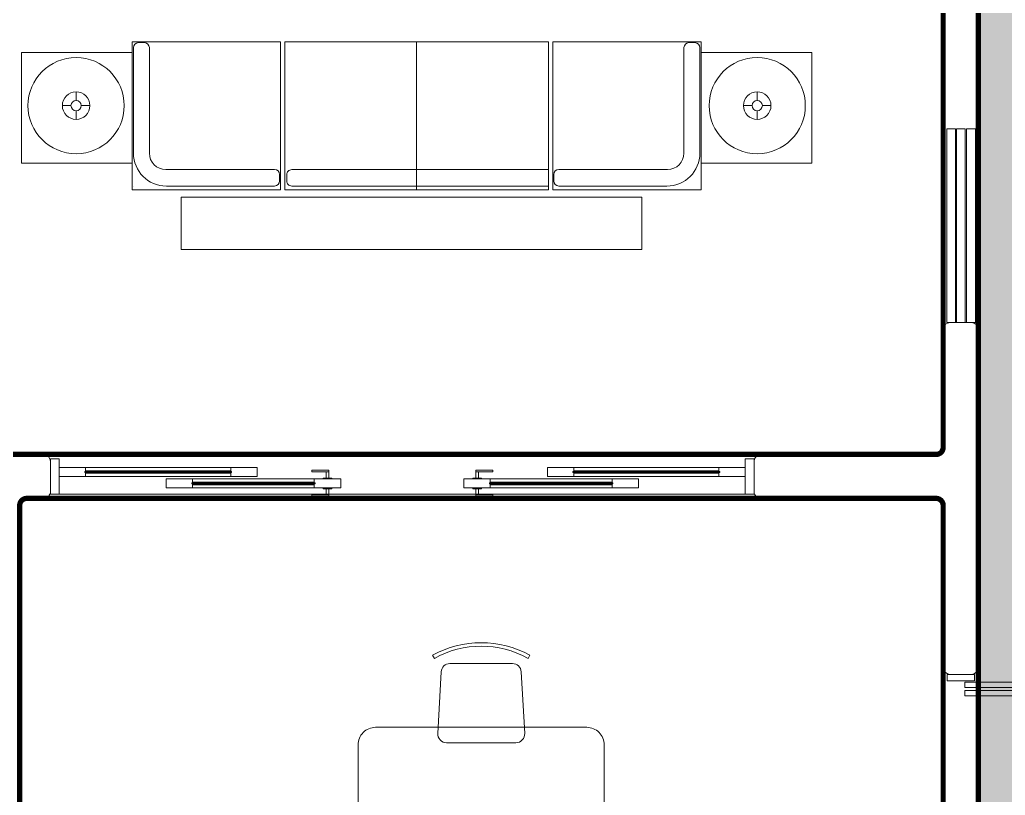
# Model space of a CAD drawing. Header units: metres. Extents: x 8 to 2416, y -346 to 476.
# Drawn here: x 142.97 to 148.57, y -237.5 to -233.09 of the extents above; entities that cross this region are included whole.
import ezdxf

# ---------------------------------------------------------------- set-up
doc = ezdxf.new("R2010")
doc.units = ezdxf.units.M
doc.linetypes.add('0', pattern=[0])
doc.layers.get('0').update_dxf_attribs({"color": 250, "linetype": '0', "lineweight": 20})
for name, color, linetype, lineweight in [('A-DOOR', 35, 'Continuous', 5), ('A-WALL', 250, 'Continuous', 20), ('baños', 140, 'Continuous', 0), ('MOBILIARIOS', 252, 'Continuous', 0), ('piscina', 131, 'Continuous', 0), ('piso', 253, 'Continuous', 0), ('SE-2', 252, 'Continuous', 9)]:
    doc.layers.add(name, color=color, linetype=linetype, lineweight=lineweight)
doc.layers.add('hatch piso', color=253, linetype='Continuous', lineweight=0, transparency=0.7)
doc.layers.add('REVESTIMIENTO EXTERIOR', color=7, linetype='Continuous', lineweight=5, true_color=0xffdebd)

# ---------------------------------------------------------------- blocks, each defined once
blk = doc.blocks.new('A$C19a6c55b')
at = {"layer": 'A-DOOR'}
for points in [[(0, 3.5625), (0.1554, 3.5625), (0.1554, 3.6), (0, 3.6)], [(0.1005, 3.5251), (1.0357, 3.5251), (1.0357, 3.5554), (0.1005, 3.5554)], [(0.1005, 3.4774), (1.0357, 3.4774), (1.0357, 3.5077), (0.1005, 3.5077)], [(0.1005, 0.1226), (1.0357, 0.1226), (1.0357, 0.0923), (0.1005, 0.0923)], [(0.1005, 0.0749), (1.0357, 0.0749), (1.0357, 0.0446), (0.1005, 0.0446)], [(0, 0.0375), (0.1554, 0.0375), (0.1554, 0), (0, 0)]]:
    blk.add_lwpolyline(points, close=True, dxfattribs=at)
blk = doc.blocks.new('PL BASE 1N NASAS 09')
at = {"layer": 'A-DOOR'}
for p, q in [((-98.6061, -49.2748), (-98.4561, -49.2748)), ((-98.6061, -49.3248), (-98.6061, -49.2748)), ((-98.6061, -49.2748), (-98.4561, -49.2748)), ((-98.6061, -49.3248), (-98.6061, -49.2748)), ((-98.4611, -49.3023), (-98.4611, -49.2973)), ((-98.4611, -49.2973), (-97.6261, -49.2973)), ((-98.4611, -49.3023), (-98.4611, -49.2973)), ((-98.4611, -49.2973), (-97.6261, -49.2973)), ((-98.4611, -49.3023), (-97.6261, -49.3023)), ((-98.4611, -49.3023), (-97.6261, -49.3023)), ((-98.4561, -49.2973), (-98.4561, -49.2748)), ((-98.4561, -49.2748), (-97.6049, -49.2748)), ((-98.4561, -49.2973), (-98.4561, -49.2748)), ((-98.4561, -49.2748), (-97.6049, -49.2748)), ((-98.4511, -49.2925), (-98.4561, -49.2925)), ((-98.4511, -49.2925), (-98.4561, -49.2925)), ((-98.4561, -49.3023), (-98.4561, -49.3248)), ((-98.4561, -49.3023), (-98.4561, -49.3248)), ((-98.4511, -49.3071), (-98.4561, -49.3071)), ((-98.4511, -49.3071), (-98.4561, -49.3071)), ((-98.4511, -49.2925), (-98.4511, -49.2973)), ((-98.4511, -49.2925), (-97.6361, -49.2925)), ((-98.4511, -49.2925), (-98.4511, -49.2973)), ((-98.4511, -49.2925), (-97.6361, -49.2925)), ((-98.4511, -49.3071), (-98.4511, -49.3023)), ((-98.4511, -49.3071), (-98.4511, -49.3023)), ((-97.6361, -49.3071), (-98.4511, -49.3071)), ((-97.6361, -49.3071), (-98.4511, -49.3071)), ((-97.6361, -49.2925), (-97.6311, -49.2925)), ((-97.6361, -49.2925), (-97.6361, -49.2973)), ((-97.6361, -49.2925), (-97.6311, -49.2925)), ((-97.6361, -49.2925), (-97.6361, -49.2973)), ((-97.6361, -49.3071), (-97.6361, -49.3023)), ((-97.6361, -49.3071), (-97.6361, -49.3023)), ((-97.6361, -49.3071), (-97.6311, -49.3071)), ((-97.6361, -49.3071), (-97.6311, -49.3071)), ((-97.6311, -49.2973), (-97.6311, -49.2748)), ((-97.4811, -49.2748), (-97.6311, -49.2748)), ((-97.6311, -49.2973), (-97.6311, -49.2748)), ((-97.4811, -49.2748), (-97.6311, -49.2748)), ((-97.6311, -49.3023), (-97.6311, -49.3248)), ((-97.6311, -49.3023), (-97.6311, -49.3248)), ((-97.6261, -49.3023), (-97.6261, -49.2973)), ((-97.6261, -49.3023), (-97.6261, -49.2973)), ((-97.4811, -49.2748), (-97.4811, -49.3248)), ((-97.4811, -49.3248), (-97.4811, -49.2748)), ((-97.4811, -49.2748), (-97.4811, -49.3248)), ((-97.4811, -49.3248), (-97.4811, -49.2748)), ((-97.0886, -49.2993), (-97.0886, -49.3344)), ((-97.0886, -49.2993), (-97.0886, -49.3344)), ((-97.0736, -49.3344), (-97.0736, -49.2897)), ((-97.0736, -49.3344), (-97.0736, -49.2897)), ((-96.2386, -49.3344), (-96.2386, -49.2897)), ((-96.2386, -49.3344), (-96.2386, -49.2897)), ((-96.2236, -49.2993), (-96.2236, -49.3344)), ((-96.2236, -49.2993), (-96.2236, -49.3344)), ((-95.8311, -49.2748), (-95.8311, -49.3248)), ((-95.8311, -49.2748), (-95.6811, -49.2748)), ((-95.8311, -49.3248), (-95.8311, -49.2748)), ((-95.8311, -49.2748), (-95.8311, -49.3248)), ((-95.8311, -49.2748), (-95.6811, -49.2748)), ((-95.8311, -49.3248), (-95.8311, -49.2748)), ((-94.8561, -49.2748), (-95.7072, -49.2748)), ((-94.8561, -49.2748), (-95.7072, -49.2748)), ((-94.8511, -49.2973), (-95.6861, -49.2973)), ((-95.6861, -49.3023), (-95.6861, -49.2973)), ((-94.8511, -49.2973), (-95.6861, -49.2973)), ((-95.6861, -49.3023), (-95.6861, -49.2973)), ((-94.8511, -49.3023), (-95.6861, -49.3023)), ((-94.8511, -49.3023), (-95.6861, -49.3023)), ((-95.6811, -49.2973), (-95.6811, -49.2748)), ((-95.6811, -49.2973), (-95.6811, -49.2748)), ((-95.6761, -49.2925), (-95.6811, -49.2925)), ((-95.6761, -49.2925), (-95.6811, -49.2925)), ((-95.6811, -49.3023), (-95.6811, -49.3248)), ((-95.6811, -49.3023), (-95.6811, -49.3248)), ((-95.6761, -49.3071), (-95.6811, -49.3071)), ((-95.6761, -49.3071), (-95.6811, -49.3071)), ((-94.8611, -49.2925), (-95.6761, -49.2925)), ((-95.6761, -49.2925), (-95.6761, -49.2973)), ((-94.8611, -49.2925), (-95.6761, -49.2925)), ((-95.6761, -49.2925), (-95.6761, -49.2973)), ((-95.6761, -49.3071), (-95.6761, -49.3023)), ((-95.6761, -49.3071), (-95.6761, -49.3023)), ((-95.6761, -49.3071), (-94.8611, -49.3071)), ((-95.6761, -49.3071), (-94.8611, -49.3071)), ((-94.8611, -49.2925), (-94.8561, -49.2925)), ((-94.8611, -49.2925), (-94.8611, -49.2973)), ((-94.8611, -49.2925), (-94.8561, -49.2925)), ((-94.8611, -49.2925), (-94.8611, -49.2973)), ((-94.8611, -49.3071), (-94.8611, -49.3023)), ((-94.8611, -49.3071), (-94.8611, -49.3023)), ((-94.8611, -49.3071), (-94.8561, -49.3071)), ((-94.8611, -49.3071), (-94.8561, -49.3071)), ((-94.8561, -49.2973), (-94.8561, -49.2748)), ((-94.7061, -49.2748), (-94.8561, -49.2748)), ((-94.8561, -49.2973), (-94.8561, -49.2748)), ((-94.7061, -49.2748), (-94.8561, -49.2748)), ((-94.8561, -49.3023), (-94.8561, -49.3248)), ((-94.8561, -49.3023), (-94.8561, -49.3248)), ((-94.8511, -49.3023), (-94.8511, -49.2973)), ((-94.8511, -49.3023), (-94.8511, -49.2973)), ((-94.7061, -49.3248), (-94.7061, -49.2748)), ((-94.7061, -49.3248), (-94.7061, -49.2748)), ((-98.4561, -49.3248), (-98.6061, -49.3248)), ((-98.4561, -49.3248), (-98.6061, -49.3248)), ((-98.4561, -49.3248), (-97.6049, -49.3248)), ((-98.4561, -49.3248), (-97.6049, -49.3248)), ((-97.9984, -49.3394), (-97.8484, -49.3394)), ((-97.9984, -49.3894), (-97.9984, -49.3394)), ((-97.9984, -49.3394), (-97.8484, -49.3394)), ((-97.9984, -49.3894), (-97.9984, -49.3394)), ((-97.8534, -49.3669), (-97.8534, -49.3619)), ((-97.8534, -49.3619), (-97.1511, -49.3619)), ((-97.8534, -49.3669), (-97.8534, -49.3619)), ((-97.8534, -49.3619), (-97.1511, -49.3619)), ((-97.8484, -49.3619), (-97.8484, -49.3394)), ((-97.8484, -49.3394), (-97.1299, -49.3394)), ((-97.8484, -49.3619), (-97.8484, -49.3394)), ((-97.8484, -49.3394), (-97.1299, -49.3394)), ((-97.8434, -49.3571), (-97.8484, -49.3571)), ((-97.8434, -49.3571), (-97.8484, -49.3571)), ((-97.8434, -49.3571), (-97.8434, -49.3619)), ((-97.8434, -49.3571), (-97.1611, -49.3571)), ((-97.8434, -49.3571), (-97.8434, -49.3619)), ((-97.8434, -49.3571), (-97.1611, -49.3571)), ((-97.6311, -49.3248), (-97.4811, -49.3248)), ((-97.6311, -49.3248), (-97.4811, -49.3248)), ((-97.1611, -49.3571), (-97.1561, -49.3571)), ((-97.1611, -49.3571), (-97.1611, -49.3619)), ((-97.1611, -49.3571), (-97.1561, -49.3571)), ((-97.1611, -49.3571), (-97.1611, -49.3619)), ((-97.1561, -49.3619), (-97.1561, -49.3394)), ((-97.0061, -49.3394), (-97.1561, -49.3394)), ((-97.1561, -49.3619), (-97.1561, -49.3394)), ((-97.0061, -49.3394), (-97.1561, -49.3394)), ((-97.1511, -49.3669), (-97.1511, -49.3619)), ((-97.1511, -49.3669), (-97.1511, -49.3619)), ((-97.0061, -49.3394), (-97.0061, -49.3894)), ((-97.0061, -49.3894), (-97.0061, -49.3394)), ((-97.0061, -49.3394), (-97.0061, -49.3894)), ((-97.0061, -49.3894), (-97.0061, -49.3394)), ((-96.3061, -49.3394), (-96.3061, -49.3894)), ((-96.3061, -49.3394), (-96.1561, -49.3394)), ((-96.3061, -49.3894), (-96.3061, -49.3394)), ((-96.3061, -49.3394), (-96.3061, -49.3894)), ((-96.3061, -49.3394), (-96.1561, -49.3394)), ((-96.3061, -49.3894), (-96.3061, -49.3394)), ((-95.4637, -49.3394), (-96.1822, -49.3394)), ((-95.4637, -49.3394), (-96.1822, -49.3394)), ((-95.4587, -49.3619), (-96.1611, -49.3619)), ((-96.1611, -49.3669), (-96.1611, -49.3619)), ((-95.4587, -49.3619), (-96.1611, -49.3619)), ((-96.1611, -49.3669), (-96.1611, -49.3619)), ((-96.1561, -49.3619), (-96.1561, -49.3394)), ((-96.1561, -49.3619), (-96.1561, -49.3394)), ((-96.1511, -49.3571), (-96.1561, -49.3571)), ((-96.1511, -49.3571), (-96.1561, -49.3571)), ((-95.4687, -49.3571), (-96.1511, -49.3571)), ((-96.1511, -49.3571), (-96.1511, -49.3619)), ((-95.4687, -49.3571), (-96.1511, -49.3571)), ((-96.1511, -49.3571), (-96.1511, -49.3619)), ((-95.6811, -49.3248), (-95.8311, -49.3248)), ((-95.6811, -49.3248), (-95.8311, -49.3248)), ((-94.8561, -49.3248), (-95.7072, -49.3248)), ((-94.8561, -49.3248), (-95.7072, -49.3248)), ((-95.4687, -49.3571), (-95.4637, -49.3571)), ((-95.4687, -49.3571), (-95.4687, -49.3619)), ((-95.4687, -49.3571), (-95.4637, -49.3571)), ((-95.4687, -49.3571), (-95.4687, -49.3619)), ((-95.4637, -49.3619), (-95.4637, -49.3394)), ((-95.3137, -49.3394), (-95.4637, -49.3394)), ((-95.4637, -49.3619), (-95.4637, -49.3394)), ((-95.3137, -49.3394), (-95.4637, -49.3394)), ((-95.4587, -49.3669), (-95.4587, -49.3619)), ((-95.4587, -49.3669), (-95.4587, -49.3619)), ((-95.3137, -49.3894), (-95.3137, -49.3394)), ((-95.3137, -49.3894), (-95.3137, -49.3394)), ((-94.8561, -49.3248), (-94.7061, -49.3248)), ((-94.8561, -49.3248), (-94.7061, -49.3248)), ((-97.8484, -49.3894), (-97.9984, -49.3894)), ((-97.8484, -49.3894), (-97.9984, -49.3894)), ((-97.8534, -49.3669), (-97.1511, -49.3669)), ((-97.8534, -49.3669), (-97.1511, -49.3669)), ((-97.8484, -49.3669), (-97.8484, -49.3894)), ((-97.8484, -49.3669), (-97.8484, -49.3894)), ((-97.8434, -49.3717), (-97.8484, -49.3717)), ((-97.8434, -49.3717), (-97.8484, -49.3717)), ((-97.8484, -49.3894), (-97.1299, -49.3894)), ((-97.8484, -49.3894), (-97.1299, -49.3894)), ((-97.8434, -49.3717), (-97.8434, -49.3669)), ((-97.8434, -49.3717), (-97.8434, -49.3669)), ((-97.1611, -49.3717), (-97.8434, -49.3717)), ((-97.1611, -49.3717), (-97.8434, -49.3717)), ((-97.1611, -49.3717), (-97.1611, -49.3669)), ((-97.1611, -49.3717), (-97.1611, -49.3669)), ((-97.1611, -49.3717), (-97.1561, -49.3717)), ((-97.1611, -49.3717), (-97.1561, -49.3717)), ((-97.1561, -49.3669), (-97.1561, -49.3894)), ((-97.1561, -49.3669), (-97.1561, -49.3894)), ((-97.1561, -49.3894), (-97.0061, -49.3894)), ((-97.1561, -49.3894), (-97.0061, -49.3894)), ((-97.0886, -49.4295), (-97.0886, -49.3944)), ((-97.0886, -49.4295), (-97.0886, -49.3944)), ((-97.0736, -49.3944), (-97.0736, -49.4391)), ((-97.0736, -49.3944), (-97.0736, -49.4391)), ((-96.1561, -49.3894), (-96.3061, -49.3894)), ((-96.1561, -49.3894), (-96.3061, -49.3894)), ((-96.2386, -49.3944), (-96.2386, -49.4391)), ((-96.2386, -49.3944), (-96.2386, -49.4391)), ((-96.2236, -49.4295), (-96.2236, -49.3944)), ((-96.2236, -49.4295), (-96.2236, -49.3944)), ((-95.4637, -49.3894), (-96.1822, -49.3894)), ((-95.4637, -49.3894), (-96.1822, -49.3894)), ((-95.4587, -49.3669), (-96.1611, -49.3669)), ((-95.4587, -49.3669), (-96.1611, -49.3669)), ((-96.1561, -49.3669), (-96.1561, -49.3894)), ((-96.1561, -49.3669), (-96.1561, -49.3894)), ((-96.1511, -49.3717), (-96.1561, -49.3717)), ((-96.1511, -49.3717), (-96.1561, -49.3717)), ((-96.1511, -49.3717), (-96.1511, -49.3669)), ((-96.1511, -49.3717), (-96.1511, -49.3669)), ((-96.1511, -49.3717), (-95.4687, -49.3717)), ((-96.1511, -49.3717), (-95.4687, -49.3717)), ((-95.4687, -49.3717), (-95.4687, -49.3669)), ((-95.4687, -49.3717), (-95.4687, -49.3669)), ((-95.4687, -49.3717), (-95.4637, -49.3717)), ((-95.4687, -49.3717), (-95.4637, -49.3717)), ((-95.4637, -49.3669), (-95.4637, -49.3894)), ((-95.4637, -49.3669), (-95.4637, -49.3894)), ((-95.4637, -49.3894), (-95.3137, -49.3894)), ((-95.4637, -49.3894), (-95.3137, -49.3894))]:
    blk.add_line(p, q, dxfattribs=at)
for points in [[(-93.5608, -48.4497), (-93.5108, -48.4497), (-93.5108, -47.3497), (-93.5608, -47.3497)], [(-93.5058, -48.4497), (-93.4558, -48.4497), (-93.4558, -47.3497), (-93.5058, -47.3497)], [(-93.4477, -48.4497), (-93.3977, -48.4497), (-93.3977, -47.3497), (-93.4477, -47.3497)], [(-98.6061, -49.2248), (-98.6561, -49.2248), (-98.6561, -49.4248), (-98.6061, -49.4248)], [(-98.6061, -49.2248), (-98.6561, -49.2248), (-98.6561, -49.4248), (-98.6061, -49.4248)], [(-94.7061, -49.2248), (-94.6561, -49.2248), (-94.6561, -49.4248), (-94.7061, -49.4248)], [(-94.7061, -49.2248), (-94.6561, -49.2248), (-94.6561, -49.4248), (-94.7061, -49.4248)]]:
    blk.add_lwpolyline(points, close=True, dxfattribs=at)
at = {"layer": 'A-DOOR', "color": 7}
for points in [[(-97.0736, -49.2897), (-97.0736, -49.2993), (-97.1709, -49.2993), (-97.1709, -49.2897)], [(-97.0736, -49.2897), (-97.0736, -49.2993), (-97.1709, -49.2993), (-97.1709, -49.2897)], [(-96.2386, -49.2897), (-96.2386, -49.2993), (-96.1413, -49.2993), (-96.1413, -49.2897)], [(-96.2386, -49.2897), (-96.2386, -49.2993), (-96.1413, -49.2993), (-96.1413, -49.2897)], [(-97.0563, -49.3394), (-97.1058, -49.3394), (-97.1058, -49.3344), (-97.0563, -49.3344)], [(-97.0563, -49.3394), (-97.1058, -49.3394), (-97.1058, -49.3344), (-97.0563, -49.3344)], [(-96.2558, -49.3394), (-96.2063, -49.3394), (-96.2063, -49.3344), (-96.2558, -49.3344)], [(-96.2558, -49.3394), (-96.2063, -49.3394), (-96.2063, -49.3344), (-96.2558, -49.3344)], [(-97.0563, -49.3894), (-97.1058, -49.3894), (-97.1058, -49.3944), (-97.0563, -49.3944)], [(-97.0563, -49.3894), (-97.1058, -49.3894), (-97.1058, -49.3944), (-97.0563, -49.3944)], [(-96.2558, -49.3894), (-96.2063, -49.3894), (-96.2063, -49.3944), (-96.2558, -49.3944)], [(-96.2558, -49.3894), (-96.2063, -49.3894), (-96.2063, -49.3944), (-96.2558, -49.3944)], [(-97.0736, -49.4391), (-97.0736, -49.4295), (-97.1709, -49.4295), (-97.1709, -49.4391)], [(-97.0736, -49.4391), (-97.0736, -49.4295), (-97.1709, -49.4295), (-97.1709, -49.4391)], [(-96.2386, -49.4391), (-96.2386, -49.4295), (-96.1413, -49.4295), (-96.1413, -49.4391)], [(-96.2386, -49.4391), (-96.2386, -49.4295), (-96.1413, -49.4295), (-96.1413, -49.4391)]]:
    blk.add_lwpolyline(points, close=True, dxfattribs=at)
at = {"layer": 'A-WALL', "transparency": 33554684}
for p, q in [((-93.5411, -48.4497), (-93.4211, -48.4497)), ((-93.5111, -48.4497), (-93.4511, -48.4497))]:
    blk.add_line(p, q, dxfattribs=at)
at = {"layer": 'A-WALL'}
for p, q in [((-93.5811, -48.4897), (-93.5811, -49.1597)), ((-93.3811, -48.4897), (-93.3811, -49.1997)), ((-99.6911, -49.1997), (-98.696, -49.1998)), ((-98.656, -49.4099), (-98.656, -49.2398)), ((-94.6561, -49.4098), (-94.6561, -49.2398)), ((-93.6211, -49.1997), (-94.6161, -49.1998)), ((-93.3811, -49.1997), (-93.3811, -50.4098)), ((-98.791, -49.4497), (-98.6961, -49.4499)), ((-93.6211, -49.4497), (-94.6161, -49.4498)), ((-98.8311, -49.4897), (-98.8311, -50.4097)), ((-93.5811, -49.4897), (-93.5811, -50.4098)), ((-93.5411, -50.4498), (-93.4211, -50.4498))]:
    blk.add_line(p, q, dxfattribs=at)
for centre, start, end in [((-93.5411, -48.4897), 90, 180), ((-93.4211, -48.4897), 0, 90), ((-93.6211, -49.1597), 270.0048, 0), ((-98.696, -49.2398), 0, 89.9952), ((-94.6161, -49.2398), 90.0048, 180), ((-98.696, -49.4099), 269.8729, 0), ((-94.6161, -49.4098), 180, 270.0048), ((-98.7911, -49.4897), 89.8729, 180), ((-93.6211, -49.4897), 360, 90.0048), ((-93.5411, -50.4098), 180, 270), ((-93.4211, -50.4098), 270, 0)]:
    blk.add_arc(centre, 0.04, start, end, dxfattribs=at)
at = {"layer": 'piscina', "const_width": 0.004}
for points in [[(-98.4611, -49.2998), (-97.6261, -49.2998)], [(-98.4611, -49.2998), (-97.6261, -49.2998)], [(-94.8511, -49.2998), (-95.6861, -49.2998)], [(-94.8511, -49.2998), (-95.6861, -49.2998)], [(-97.8534, -49.3644), (-97.1511, -49.3644)], [(-97.8534, -49.3644), (-97.1511, -49.3644)], [(-95.4587, -49.3644), (-96.1611, -49.3644)], [(-95.4587, -49.3644), (-96.1611, -49.3644)]]:
    blk.add_lwpolyline(points, dxfattribs=at)
at = {"layer": 'piso'}
for p, q in [((-93.3811, -42.0097), (-93.3811, -48.4897)), ((-98.6561, -49.4248), (-94.6561, -49.4248)), ((-98.6561, -49.4248), (-94.6561, -49.4248))]:
    blk.add_line(p, q, dxfattribs=at)
at = {"layer": 'piso', "transparency": 33554687}
blk.add_line((-93.3815, -54.0898), (-93.3811, -50.4098), dxfattribs=at)
at = {"layer": 'SE-2'}
blk.add_blockref('A$C19a6c55b', (-93.5588, -54.0498), dxfattribs=at)
blk = doc.blocks.new('A$Ce5805d30')
at = {"layer": 'MOBILIARIOS'}
for p, q in [((0.5483, 0.5483, -0.3418), (0, 0.5483, -0.3418)), ((0, 0.5483, -0.3418), (0, 0, -0.3418)), ((0.5483, 0, -0.3418), (0.5483, 0.5483, -0.3418)), ((0.2635, 0.2954, -0.3418), (0.2635, 0.338, -0.3418)), ((0.2379, 0.2699, -0.3418), (0.1954, 0.2699, -0.3418)), ((0.2635, 0.2444, -0.3418), (0.2635, 0.2018, -0.3418)), ((0.289, 0.2699, -0.3418), (0.3315, 0.2699, -0.3418)), ((0, 0, -0.3418), (0.5483, 0, -0.3418))]:
    blk.add_line(p, q, dxfattribs=at)
for radius in [0.2382, 0.0681, 0.0255]:
    blk.add_circle((0.2635, 0.2699, -0.3418), radius, dxfattribs=at)
blk = doc.blocks.new('PL MUEBLES 1N NASAS 09')
at = {"layer": 'hatch piso'}
h = blk.add_hatch(dxfattribs=at)
h.set_pattern_fill('AR-BRSTD', color=256, scale=0.002, angle=-90)
h.set_pattern_definition([(270, (32.50438, 232.01007), (0.1354836, -2e-17), []), (0, (32.50438, 232.01007), (0.1354836, 0.2032), [0.1354836, -0.1354836])])
h.paths.add_polyline_path([(77.6423, 53.2549), (75.0805, 53.2549), (75.0805, 47.4481), (74.0805, 47.4481), (74.0805, 53.2536), (64.2055, 53.2536), (64.2055, 52.9536), (68.8805, 52.9536), (68.8805, 32.9536), (64.2055, 32.9536), (64.2055, 32.6536), (74.0805, 32.6536), (74.0805, 38.459), (75.0805, 38.459), (75.0805, 32.6549), (77.6423, 32.6549)])
h.paths.add_polyline_path([(72.263, 46.1088), (72.263, 45.6588), (72.6881, 45.6588), (72.6881, 44.6588), (70.0881, 44.6588), (70.0881, 45.6588), (70.5049, 45.6588), (70.5049, 46.1088)], flags=16)
h.paths.add_polyline_path([(70.1951, 48.5995), (70.1951, 49.5995), (71.8951, 49.5995), (71.8951, 48.5995)], flags=16)
edge = h.paths.add_edge_path(flags=16)
edge.add_arc((73.3805, 47.1481), 0.1, 90, 180, ccw=False)
edge.add_line((73.3805, 47.2481), (73.7805, 47.2481))
edge.add_arc((73.7805, 47.1481), 0.1, 0, 90, ccw=False)
edge.add_line((73.8805, 47.1481), (73.8805, 46.8981))
edge.add_arc((73.7805, 46.8981), 0.1, -90, 0, ccw=False)
edge.add_line((73.7805, 46.7981), (73.3805, 46.7981))
edge.add_arc((73.3805, 46.8981), 0.1, 180, 270, ccw=False)
edge.add_line((73.2805, 46.8981), (73.2805, 47.1481))
edge = h.paths.add_edge_path(flags=16)
edge.add_arc((71.0742, 50.0034), 0.25, 0, 360)
edge = h.paths.add_edge_path(flags=16)
edge.add_ellipse((71.5381, 43.9234), major_axis=(0.8, 0.0085), ratio=0.419259, start_angle=0, end_angle=360)
h.paths.add_polyline_path([(72.6881, 44.3074), (73.4881, 44.3074), (73.4881, 43.5074), (72.6881, 43.5074)], flags=16)
h.paths.add_polyline_path([(70.0881, 44.3074), (70.0881, 43.5074), (69.2881, 43.5074), (69.2881, 44.3074)], flags=16)
h.paths.add_polyline_path([(70.1951, 50.4072), (70.1951, 51.4072), (71.8951, 51.4072), (71.8951, 50.4072)], flags=16)
edge = h.paths.add_edge_path(flags=16)
edge.add_ellipse((71.5381, 41.9837), major_axis=(0.8, -0.0085), ratio=0.419259, start_angle=0, end_angle=360, ccw=False)
h.paths.add_polyline_path([(72.6881, 42.3997), (73.4881, 42.3997), (73.4881, 41.5997), (72.6881, 41.5997)], flags=16)
h.paths.add_polyline_path([(70.0881, 42.3997), (70.0881, 41.5997), (69.2881, 41.5997), (69.2881, 42.3997)], flags=16)
edge = h.paths.add_edge_path(flags=16)
edge.add_line((73.2805, 52.5959), (73.2805, 52.8459))
edge.add_arc((73.3805, 52.8459), 0.1, 90, 180, ccw=False)
edge.add_line((73.3805, 52.9459), (73.7805, 52.9459))
edge.add_arc((73.7805, 52.8459), 0.1, 0, 90, ccw=False)
edge.add_line((73.8805, 52.8459), (73.8805, 52.5959))
edge.add_arc((73.7805, 52.5959), 0.1, -90, 0, ccw=False)
edge.add_line((73.7805, 52.4959), (73.3805, 52.4959))
edge.add_arc((73.3805, 52.5959), 0.1, 180, 270, ccw=False)
h.paths.add_polyline_path([(72.6881, 41.2483), (72.6881, 40.2483), (72.263, 40.2483), (72.263, 39.7983), (70.5049, 39.7983), (70.5049, 40.2483), (70.0881, 40.2483), (70.0881, 41.2483)], flags=16)
edge = h.paths.add_edge_path(flags=16)
edge.add_line((73.3805, 39.099), (73.7805, 39.099))
edge.add_arc((73.7805, 38.999), 0.1, 0, 90, ccw=False)
edge.add_line((73.8805, 38.999), (73.8805, 38.749))
edge.add_arc((73.7805, 38.749), 0.1, -90, 0, ccw=False)
edge.add_line((73.7805, 38.649), (73.3805, 38.649))
edge.add_arc((73.3805, 38.749), 0.1, 180, 270, ccw=False)
edge.add_line((73.2805, 38.749), (73.2805, 38.999))
edge.add_arc((73.3805, 38.999), 0.1, 90, 180, ccw=False)
edge = h.paths.add_edge_path(flags=0)
edge.add_line((70.4837, 36.7952), (70.4399, 36.8229))
edge.add_line((70.4399, 36.8229), (70.4131, 36.7807))
edge.add_line((70.4131, 36.7807), (70.3286, 36.8341))
edge.add_arc((70.195, 36.6229), 0.25, 57.6802, 237.6802)
edge.add_line((70.0613, 36.4116), (70.1458, 36.3581))
edge.add_line((70.1458, 36.3581), (70.1191, 36.3159))
edge.add_line((70.1191, 36.3159), (70.1731, 36.2817))
edge.add_arc((71.2562, 35.9774), 1.125, 133.371, 164.3095, ccw=False)
edge = h.paths.add_edge_path(flags=16)
edge.add_arc((70.0042, 35.9865), 0.2909, 89.2589, 335.9793, ccw=False)
edge.add_line((70.008, 36.2774), (70.108, 36.2774))
edge.add_line((70.108, 36.2774), (70.108, 36.2274))
edge.add_line((70.108, 36.2274), (70.008, 36.2274))
edge.add_arc((70.008, 35.9774), 0.25, 90, 270)
edge.add_line((70.008, 35.7274), (70.108, 35.7274))
edge.add_line((70.108, 35.7274), (70.108, 35.6774))
edge.add_line((70.108, 35.6774), (70.1799, 35.6774))
edge.add_line((70.1799, 35.6774), (70.1191, 35.639))
edge.add_line((70.1191, 35.639), (70.1458, 35.5967))
edge.add_line((70.1458, 35.5967), (70.0613, 35.5433))
edge.add_arc((70.195, 35.332), 0.25, 122.3198, 302.3198)
edge.add_line((70.3286, 35.1207), (70.4131, 35.1742))
edge.add_line((70.4131, 35.1742), (70.4399, 35.1319))
edge.add_line((70.4399, 35.1319), (70.3554, 35.0785))
edge.add_arc((70.1898, 35.3287), 0.3, 211.2743, 303.498, ccw=False)
edge.add_arc((70.2847, 34.8472), 0.4791, -37.7593, 137.1635, ccw=False)
edge.add_arc((70.6181, 34.7662), 0.2172, 282.0494, 481.7282)
edge.add_line((70.5039, 34.9509), (70.544, 35.0426))
edge.add_line((70.544, 35.0426), (70.5898, 35.0225))
edge.add_line((70.5898, 35.0225), (70.5497, 34.9309))
edge.add_arc((70.79, 34.8563), 0.2515, -29.9772, 162.7422, ccw=False)
edge.add_line((71.0078, 34.7306), (71.0479, 34.8222))
edge.add_line((71.0479, 34.8222), (71.0937, 34.8022))
edge.add_line((71.0937, 34.8022), (71.1225, 34.8681))
edge.add_line((71.1225, 34.8681), (71.1334, 34.797))
edge.add_line((71.1334, 34.797), (71.1828, 34.8046))
edge.add_line((71.1828, 34.8046), (71.198, 34.7057))
edge.add_arc((71.443, 34.7571), 0.2504, 5.5699, 191.8347, ccw=False)
edge.add_line((71.6922, 34.7814), (71.6771, 34.8802))
edge.add_line((71.6771, 34.8802), (71.7265, 34.8878))
edge.add_line((71.7265, 34.8878), (71.7156, 34.9588))
edge.add_line((71.7156, 34.9588), (71.7628, 34.9046))
edge.add_line((71.7628, 34.9046), (71.8005, 34.9374))
edge.add_line((71.8005, 34.9374), (71.8662, 34.862))
edge.add_arc((72.0737, 35.0044), 0.2516, 47.5867, 214.4575, ccw=False)
edge.add_line((72.2434, 35.1902), (72.1778, 35.2656))
edge.add_line((72.1778, 35.2656), (72.2155, 35.2984))
edge.add_line((72.2155, 35.2984), (72.1612, 35.3608))
edge.add_line((72.1612, 35.3608), (72.2391, 35.3331))
edge.add_line((72.2391, 35.3331), (72.2559, 35.3802))
edge.add_line((72.2559, 35.3802), (72.3501, 35.3468))
edge.add_arc((72.4234, 35.586), 0.2502, 67.9243, 252.9546, ccw=False)
edge.add_line((72.5175, 35.8179), (72.4233, 35.8514))
edge.add_line((72.4233, 35.8514), (72.44, 35.8985))
edge.add_line((72.44, 35.8985), (72.3723, 35.9226))
edge.add_line((72.3723, 35.9226), (72.4424, 35.9384))
edge.add_line((72.4424, 35.9384), (72.4313, 35.9872))
edge.add_line((72.4313, 35.9872), (72.5289, 36.0093))
edge.add_arc((72.4445, 36.2465), 0.2518, 95.95, 289.5685, ccw=False)
edge.add_line((72.4184, 36.4969), (72.3209, 36.4749))
edge.add_line((72.3209, 36.4749), (72.3099, 36.5236))
edge.add_line((72.3099, 36.5236), (72.2397, 36.5077))
edge.add_line((72.2397, 36.5077), (72.2905, 36.5587))
edge.add_line((72.2905, 36.5587), (72.2551, 36.594))
edge.add_line((72.2551, 36.594), (72.3257, 36.6648))
edge.add_arc((72.1487, 36.8413), 0.25, 315.079, 495.079)
edge.add_line((71.9717, 37.0178), (71.9011, 36.947))
edge.add_line((71.9011, 36.947), (71.8657, 36.9823))
edge.add_line((71.8657, 36.9823), (71.9363, 37.0531))
edge.add_arc((72.1119, 36.9416), 0.2081, -66.6613, 147.5733, ccw=False)
edge.add_arc((72.46, 37.8666), 1.1473, 197.4891, 256.612, ccw=False)
edge.add_arc((71.3445, 37.2226), 0.3, -4.0569, 85.9431, ccw=False)
edge.add_line((71.6438, 37.2013), (71.6367, 37.1016))
edge.add_line((71.6367, 37.1016), (71.5868, 37.1051))
edge.add_line((71.5868, 37.1051), (71.5939, 37.2049))
edge.add_arc((71.3445, 37.2226), 0.25, 355.9431, 535.9431)
edge.add_line((71.0952, 37.2403), (71.0881, 37.1405))
edge.add_line((71.0881, 37.1405), (71.0382, 37.144))
edge.add_line((71.0382, 37.144), (71.0331, 37.0723))
edge.add_line((71.0331, 37.0723), (70.9991, 37.1357))
edge.add_line((70.9991, 37.1357), (70.955, 37.112))
edge.add_line((70.955, 37.112), (70.9077, 37.2001))
edge.add_arc((70.4179, 37.5831), 0.6217, 274.5528, 321.9728, ccw=False)
edge.add_line((70.4673, 36.9633), (70.5146, 36.8752))
edge.add_line((70.5146, 36.8752), (70.4706, 36.8515))
edge.add_line((70.4706, 36.8515), (70.4233, 36.9396))
edge.add_arc((70.6845, 37.0871), 0.3, 117.2173, 209.441, ccw=False)
edge.add_arc((71.7235, 36.3655), 1.5363, 139.9591, 198.8921)
edge = h.paths.add_edge_path(flags=0)
edge.add_arc((71.2562, 35.9774), 0.7, 0, 360)
edge = h.paths.add_edge_path(flags=16)
edge.add_line((73.3805, 33.4111), (73.7805, 33.4111))
edge.add_arc((73.7805, 33.3111), 0.1, 0, 90, ccw=False)
edge.add_line((73.8805, 33.3111), (73.8805, 33.0611))
edge.add_arc((73.7805, 33.0611), 0.1, -90, 0, ccw=False)
edge.add_line((73.7805, 32.9611), (73.3805, 32.9611))
edge.add_arc((73.3805, 33.0611), 0.1, 180, 270, ccw=False)
edge.add_line((73.2805, 33.0611), (73.2805, 33.3111))
edge.add_arc((73.3805, 33.3111), 0.1, 90, 180, ccw=False)
at = {"layer": 'MOBILIARIOS'}
for p, q in [((64.077, 41.316), (64.077, 40.7165)), ((64.1394, 41.3441), (64.1051, 41.3441)), ((64.1675, 40.7165), (64.1675, 41.316)), ((65.6872, 40.5071), (65.6872, 41.3494)), ((66.4358, 41.3494), (66.4358, 40.5071)), ((67.2068, 40.7165), (67.2068, 41.316)), ((67.2349, 41.3441), (67.2693, 41.3441)), ((67.2973, 41.316), (67.2973, 40.7165)), ((64.8797, 40.6229), (64.2611, 40.6229)), ((66.4946, 40.6229), (67.1132, 40.6229)), ((64.9078, 40.5574), (64.9078, 40.5948)), ((66.4666, 40.5574), (66.4666, 40.5948)), ((64.077, 40.5293), (64.077, 40.5293)), ((64.2642, 40.5293), (64.8797, 40.5293)), ((67.1102, 40.5293), (66.4946, 40.5293)), ((65.7878, 37.8444), (65.7781, 37.8619)), ((66.3206, 37.8444), (66.3303, 37.8619))]:
    blk.add_line(p, q, dxfattribs=at)
for points in [[(64.0707, 41.3494), (64.9129, 41.3494), (64.9129, 40.5071), (64.0707, 40.5071)], [(67.3037, 41.3494), (66.4614, 41.3494), (66.4614, 40.5071), (67.3037, 40.5071)], [(64.3489, 40.466), (66.9666, 40.466), (66.9666, 40.1685), (64.3489, 40.1685)]]:
    blk.add_lwpolyline(points, close=True, dxfattribs=at)
blk.add_lwpolyline([(66.4358, 40.5071), (64.9385, 40.5071), (64.9385, 41.3494), (66.4358, 41.3494)], dxfattribs=at)
blk.add_lwpolyline([(66.4358, 40.6222), (64.9769, 40.6222, 0.414214), (64.9488, 40.5942), (64.9488, 40.5574, 0.414214), (64.9769, 40.5293), (66.4358, 40.5293)], format="xyb", dxfattribs=at)
for points in [[(65.8765, 37.8148), (66.2319, 37.8148, -0.39805), (66.2818, 37.7676), (66.3013, 37.4176, -0.430564), (66.2513, 37.3648), (65.857, 37.3648, -0.430564), (65.8071, 37.4176), (65.8266, 37.7676, -0.39805)], [(66.7538, 37.3523), (66.7538, 34.5523, -0.414214), (66.6538, 34.4523), (65.4538, 34.4523, -0.414214), (65.3538, 34.5523), (65.3538, 37.3523, -0.414214), (65.4538, 37.4523), (66.6538, 37.4523, -0.414214)]]:
    blk.add_lwpolyline(points, format="xyb", close=True, dxfattribs=at)
for centre, radius, start, end in [((64.1051, 41.316), 0.0281, 90, 180), ((64.1394, 41.316), 0.0281, 360, 90), ((67.2349, 41.316), 0.0281, 90, 180), ((67.2693, 41.316), 0.0281, 360, 90), ((64.2642, 40.7165), 0.1872, 180, 270), ((64.2611, 40.7165), 0.0936, 180, 270), ((67.1102, 40.7165), 0.1872, 270, 0), ((67.1132, 40.7165), 0.0936, 270, 0), ((64.8797, 40.5948), 0.0281, 0, 90), ((66.4946, 40.5948), 0.0281, 90, 180), ((64.8797, 40.5574), 0.0281, 270, 0), ((66.4946, 40.5574), 0.0281, 180, 270), ((66.0542, 37.3648), 0.5686, 60.9454, 119.0546), ((66.0542, 37.3648), 0.5486, 60.9454, 119.0546)]:
    blk.add_arc(centre, radius, start, end, dxfattribs=at)
at = {"layer": 'baños'}
blk.add_blockref('PL BASE 1N NASAS 09', (162.2615, 88.2033), dxfattribs=at)
at = {"layer": 'MOBILIARIOS', "yscale": 1.148053469821852, "zscale": 1.148053469821852}
for p, xscale, rotation in [((63.4412, 41.2886, 0.3924), 1.148053469821852, 270), ((67.9332, 41.2886, 0.3924), -1.148053469821852, 90)]:
    blk.add_blockref('A$Ce5805d30', p, dxfattribs=dict(at, xscale=xscale, rotation=rotation))

msp = doc.modelspace()

# ---------------------------------------------------------------- linework, layer by layer
at = {"layer": 'REVESTIMIENTO EXTERIOR', "const_width": 0.03}
for points in [[(143.74812, -241.61564), (148.37665, -241.61564, 0.4142136), (148.41665, -241.57564), (148.41706, -221.68564, 0.4142136), (148.34706, -221.61564), (143.74212, -221.61564)], [(142.07878, -227.67736, 0.1989124), (142.06706, -227.70564), (142.06706, -235.52564, 0.4091264), (142.10706, -235.56593), (148.17707, -235.56564, 0.4141892), (148.21706, -235.52564), (148.21706, -227.70564)]]:
    msp.add_lwpolyline(points, format="xyb", dxfattribs=at)
msp.add_lwpolyline([(148.21706, -241.37564, -0.4142136), (148.17706, -241.41564), (143.00706, -241.41564, -0.4142136), (142.96706, -241.37564), (142.96706, -235.85564, -0.4142136), (143.00706, -235.81564), (148.17706, -235.81564, -0.4142136), (148.21706, -235.85564)], format="xyb", close=True, dxfattribs=at)

# ---------------------------------------------------------------- block references
msp.add_blockref('PL MUEBLES 1N NASAS 09', (79.53659, -274.56922))

doc.saveas('drawing.dxf')
